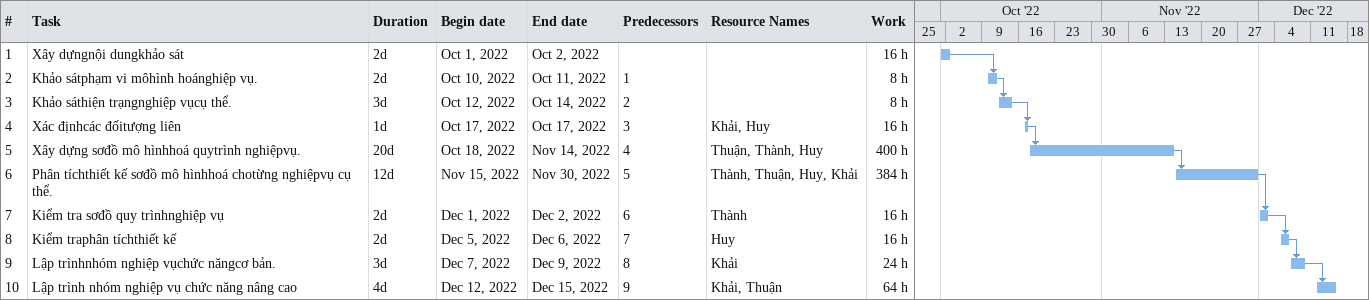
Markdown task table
| ID | Task | Duration | Start | Finish | Predecessors | Resources | Work (h) |
|---|---|---|---|---|---|---|---|
| 1 | Xây dựngnội dungkhảo sát | 2d | 2022-10-01 | 2022-10-02 |  |  | 16 |
| 2 | Khảo sátphạm vi môhình hoánghiệp vụ. | 2d | 2022-10-10 | 2022-10-11 | 1 |  | 8 |
| 3 | Khảo sáthiện trạngnghiệp vụcụ thể. | 3d | 2022-10-12 | 2022-10-14 | 2 |  | 8 |
| 4 | Xác địnhcác đốitượng liên | 1d | 2022-10-17 | 2022-10-17 | 3 | Khải, Huy | 16 |
| 5 | Xây dựng sơđồ mô hìnhhoá quytrình nghiệpvụ. | 20d | 2022-10-18 | 2022-11-14 | 4 | Thuận, Thành, Huy | 400 |
| 6 | Phân tíchthiết kế sơđồ mô hìnhhoá chotừng nghiệpvụ cụ thể. | 12d | 2022-11-15 | 2022-11-30 | 5 | Thành, Thuận, Huy, Khải | 384 |
| 7 | Kiểm tra sơđồ quy trìnhnghiệp vụ | 2d | 2022-12-01 | 2022-12-02 | 6 | Thành | 16 |
| 8 | Kiểm traphân tíchthiết kế | 2d | 2022-12-05 | 2022-12-06 | 7 | Huy | 16 |
| 9 | Lập trìnhnhóm nghiệp vụchức năngcơ bản. | 3d | 2022-12-07 | 2022-12-09 | 8 | Khải | 24 |
| 10 | Lập trình nhóm nghiệp vụ chức năng nâng cao | 4d | 2022-12-12 | 2022-12-15 | 9 | Khải, Thuận | 64 |
